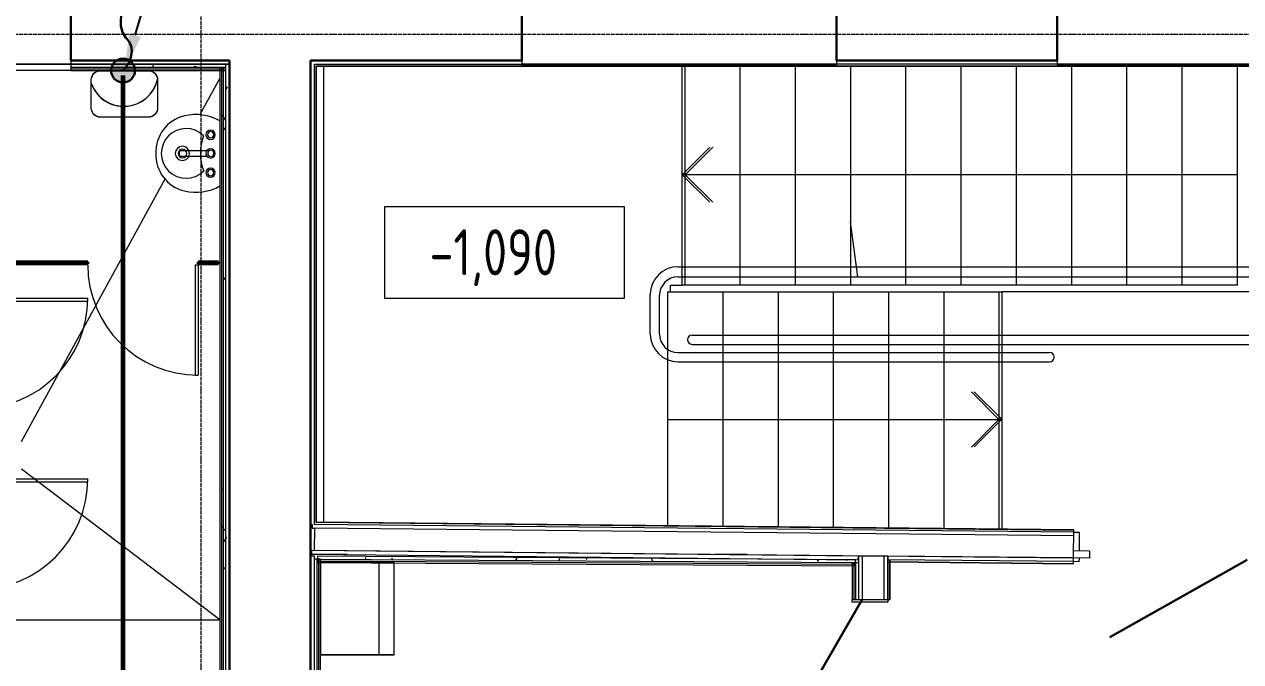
# Model space of a CAD drawing. Header units: millimetres. Extents: x -32 to 417638015, y -35 to 175284279.
# Drawn here: x 416273945 to 416280552, y 175248537 to 175251998 of the extents above; entities that cross this region are included whole.
import ezdxf
from ezdxf import colors
from ezdxf.entities.mleader import LeaderData, LeaderLine
from ezdxf.math import Vec2, Vec3

# ---------------------------------------------------------------- set-up
doc = ezdxf.new("R2010")
doc.units = ezdxf.units.MM
doc.linetypes.add('ADSK_Линия сетки', pattern=[25, 20, -2.5, 0, -2.5])
doc.linetypes.add('ADSK_Штрихпунктирная 2 точки_ш15 п1_5 п1_5 п1_5', pattern=[19.5, 15, -1.5, 0, -1.5, 0, -1.5])
for name, color, linetype, lineweight in [('_ЭМ_гофра', 5, 'Continuous', 60), ('_ЭМ_ТХобщее_слой', 7, 'Continuous', 30), ('Аннотация', 7, 'Continuous', 18), ('Двери', 7, 'Continuous', 9), ('Двери открывание', 7, 'Continuous', 9), ('Лестницы', 7, 'Continuous', 9), ('Обобщенные модели', 7, 'Continuous', 18), ('Оси', 253, 'Continuous', 9), ('Отметки', 7, 'Continuous', 9), ('Перекрытие', 7, 'Continuous', 18), ('Сантехника', 7, 'Continuous', 18), ('Стены внутренние', 7, 'Continuous', 18), ('Стены наружные', 7, 'Continuous', 18), ('Стены несущие', 7, 'Continuous', 30), ('Стены отделка', 7, 'Continuous', 30), ('Стены перегородки', 7, 'Continuous', 30), ('Стены штриховка', 7, 'Continuous', 9), ('Стрелки вверх', 7, 'Continuous', 18), ('ТХ', 5, 'Continuous', 0), ('ШТРИХОВКА', 252, 'Continuous', 15), ('ЭОМ_Кабельный вывод', 1, 'Continuous', 35)]:
    doc.layers.add(name, color=color, linetype=linetype, lineweight=lineweight)
doc.layers.add('_ЭМ_Надписи', color=7, linetype='Continuous')
doc.layers.add('ЭОМ_Лотки рабочие', color=5, linetype='Continuous')
doc.layers.add('Линии', color=7, linetype='Continuous', lineweight=9, true_color=0x00a600)
doc.styles.add('GOST Common', font='GOST_Common.ttf', dxfattribs={"width": 0.9, "height": 349.9999999999996})
doc.styles.add('GOST Common_3', font='GOST_Common.ttf', dxfattribs={"width": 0.8, "height": 349.9999999999996})
doc.styles.add('ЭОМ', font='isocpeur.ttf', dxfattribs={"width": 0.85, "height": 250})
pattern_1 = [(0, (557.2005734382547, 188.9018102923583), (406.4, 101.6), [33.528, -271.272, 33.528, -271.272, -1625.6]), (0, (557.2005734382547, 188.9018102923583), (406.4, 101.6), [-609.6, 33.528, -576.072, 33.528, -271.272, -711.2]), (0, (557.2005734382547, 188.9018102923583), (406.4, 101.6), [-1524, 33.528, -169.672, 33.528, -474.472]), (120, (709.6005734382488, 239.7018102923575), (-291.1881810244989, 301.1527240979959), [33.52799999999996, -271.2719999999997, 33.52799999999996, -271.2719999999997, -1625.599999999999]), (120, (709.6005734382488, 239.7018102923575), (-291.1881810244989, 301.1527240979959), [-609.5999999999995, 33.52799999999996, -576.0719999999994, 33.52799999999996, -271.2719999999997, -711.1999999999995]), (120, (709.6005734382488, 239.7018102923575), (-291.1881810244989, 301.1527240979959), [-1523.999999999999, 33.52799999999996, -169.6719999999999, 33.52799999999996, -474.4719999999997]), (240, (760.4005734382372, 442.9018102923583), (-115.2118189755009, -402.7527240979958), [33.528, -271.272, 33.528, -271.272, -1625.6]), (240, (760.4005734382372, 442.9018102923583), (-115.2118189755009, -402.7527240979958), [-609.6, 33.528, -576.072, 33.528, -271.272, -711.2]), (240, (760.4005734382372, 442.9018102923583), (-115.2118189755009, -402.7527240979958), [-1524, 33.528, -169.672, 33.528, -474.472])]

# ---------------------------------------------------------------- blocks, each defined once
blk = doc.blocks.new('ТХ 1 этаж.')
at = {"layer": 'ТХ', "color": 8}
blk.add_lwpolyline([(17276.90106892819, 18428.32138776162), (17017.10580468411, 18428.32138776162, -0.414213562373095), (16967.10580468411, 18478.32138776162), (16967.10580468411, 18631.1812937198, -0.414213562373095), (17017.10580468411, 18681.18129369), (17276.90106892819, 18681.18129369, -0.414213562373095), (17326.90106892819, 18631.18129369), (17326.90106892819, 18478.32138776162, -0.414213562373095)], format="xyb", close=True, dxfattribs=at)
at = {"layer": 'ТХ', "color": 252, "true_color": 0x939598}
blk.add_lwpolyline([(18611.67886979578, 15509.49176395603), (18611.67886979578, 16009.49176395603), (18211.67886979578, 16009.49176395603), (18211.67886979578, 15509.49176395603)], close=True, dxfattribs=at)
blk.add_lwpolyline([(18531.67886979578, 15509.49176395603), (18531.67886979578, 16009.49176395603)], dxfattribs=at)
at = {"layer": 'ТХ', "color": 8}
blk.add_arc((17143.83657175535, 18674.98528265336), 187.6203580277616, 199.6167346379804, 347.3478130291354, dxfattribs=at)
blk = doc.blocks.new('1 этаж')
at = {"layer": 'Стены внутренние', "lineweight": 9}
h = blk.add_hatch(dxfattribs=at)
h.set_pattern_fill('FP_12', color=8, style=0, pattern_type=2)
h.set_pattern_definition(pattern_1)
h.paths.add_polyline_path([(10460.63593284975, 20255.56065439477), (10842.20057343828, 20255.56065439477), (10842.20057343828, 20270.56065439481), (9998.849707458896, 20270.56065439479), (9999.849707458896, 20255.56065439477), (10141.8050737805, 20255.56065439477)])
h.paths.add_polyline_path([(8070.371383627556, 20255.56065439477), (8368.849707458925, 20255.56065439477), (8368.849707458925, 20270.56065439479), (8067.200573438313, 20270.56065439481), (8067.200573438313, 20255.56065439477)])
h = blk.add_hatch(dxfattribs=at)
h.set_pattern_fill('FP_12', color=8, style=0, pattern_type=2)
h.set_pattern_definition(pattern_1)
h.paths.add_polyline_path([(10827.20057343825, 13184.18461963172), (10842.20057343828, 13184.18461963172), (10841.80265468202, 20254.06065439481), (10827.20057343825, 20254.06065439481), (10827.20057343825, 13565.80065126472)])
h = blk.add_hatch(dxfattribs=at)
h.set_pattern_fill('FP_12', color=8, style=0, pattern_type=2)
h.set_pattern_definition(pattern_1)
h.paths.add_polyline_path([(11322.20057343831, 16045.58391357237), (11337.20057343828, 16045.58391357237), (11337.20057343828, 17582.47751911656), (11322.20057343831, 17582.47751911656), (11322.20057343831, 16046.83714266822)])
h = blk.add_hatch(dxfattribs=at)
h.set_pattern_fill('FP_12', color=8, style=0, pattern_type=2)
h.set_pattern_definition(pattern_1)
h.paths.add_polyline_path([(14260.71021447799, 17565.19635441323), (14260.80662487753, 17580.19604457786), (11338.8066248777, 17598.97717829771), (11338.7102144782, 17583.97748813256), (14244.20057343828, 17565.30247001078)])
at = {"layer": 'Аннотация', "color": 8, "lineweight": 20}
for p, q in [((11705.37083932964, 18997.93234387008), (11705.37083932964, 19497.93234387008)), ((11705.37083932964, 19497.93234387008), (13005.37083932964, 19497.93234387008)), ((13005.37083932964, 19497.93234387008), (13005.37083932964, 18997.93234387008)), ((13005.37083932964, 18997.93234387008), (11705.37083932964, 18997.93234387008))]:
    blk.add_line(p, q, dxfattribs=at)
at = {"layer": 'Аннотация', "color": 8, "lineweight": 9}
blk.add_line((14233.25435291626, 19415.75480800991), (14272.75010219248, 19115.75480800991), dxfattribs=at)
at = {"layer": 'Двери', "color": 8}
for p, q in [((10675.20057343869, 19182.16790561947), (10691.20057343869, 19182.16790561947)), ((10675.20057343869, 19182.16790561947), (10675.20057343869, 18582.16790561947)), ((10691.20057343869, 19182.16790561947), (10691.20057343869, 18582.16790561947)), ((9491.200573438604, 19001.14116865641), (10091.2005734386, 19001.14116865616)), ((9491.200573438604, 18985.14116865641), (10091.2005734386, 18985.14116865617)), ((10091.2005734386, 18985.14116865617), (10091.2005734386, 19001.14116865616)), ((10675.20057343869, 18582.16790561947), (10691.20057343869, 18582.16790561947)), ((9491.200573438635, 18019.14116865647), (10091.20057343863, 18019.14116865622)), ((9491.200573438628, 18003.14116865647), (10091.20057343863, 18003.14116865623)), ((10091.20057343863, 18003.14116865623), (10091.20057343863, 18019.14116865622)), ((15445.83270334499, 17589.7539108524), (15446.24115844829, 17629.75182535339)), ((15532.82816738464, 17588.86552100272), (15445.83270334499, 17589.7539108524)), ((15446.24115844829, 17629.75182535339), (15533.23662248794, 17628.8634355037)), ((15533.23662248794, 17628.8634355037), (15532.82816738464, 17588.86552100272))]:
    blk.add_line(p, q, dxfattribs=at)
at = {"layer": 'Двери', "color": 8, "lineweight": 30}
for p, q in [((16388.78353770585, 17580.12458179204), (15643.13397289663, 17159.71677204082)), ((14297.20057343732, 17365.05292858708), (13832.20057343732, 16559.64930306756))]:
    blk.add_line(p, q, dxfattribs=at)
at = {"layer": 'Двери открывание', "color": 8}
for centre, radius, start, end in [((10691.20057343869, 19182.16790561947), 600.0000000000005, 180, 270), ((9491.200573438604, 19001.14116865641), 600.0000000000007, 270, 0), ((9491.200573438635, 18019.14116865647), 600.0000000000007, 270, 0)]:
    blk.add_arc(centre, radius, start, end, dxfattribs=at)
at = {"layer": 'Лестницы', "color": 8}
for p, q in [((11372.20057343828, 20259.42675335541), (11372.20057343828, 17783.34292264501)), ((13320.8759586908, 19071.16156453617), (13320.8759586908, 20259.42675335539)), ((13320.8759586908, 19071.16156453617), (13320.8759586908, 20259.42675335539)), ((13335.8759586908, 19071.16156453617), (13335.8759586908, 20259.42675335539)), ((13635.8759586908, 19071.16156453617), (13635.8759586908, 20259.42675335539)), ((13635.8759586908, 19071.16156453617), (13635.8759586908, 20259.42675335539)), ((13935.8759586908, 19071.16156453616), (13935.8759586908, 20259.42675335538)), ((13935.8759586908, 19071.16156453616), (13935.8759586908, 20259.42675335538)), ((14235.8759586908, 19071.16156453616), (14235.8759586908, 20259.42675335538)), ((14235.8759586908, 19071.16156453616), (14235.8759586908, 20259.42675335538)), ((14535.8759586908, 19071.16156453616), (14535.8759586908, 20259.42675335538)), ((14535.8759586908, 19071.16156453616), (14535.8759586908, 20259.42675335538)), ((14835.8759586908, 19071.16156453616), (14835.8759586908, 20259.42675335538)), ((14835.8759586908, 19071.16156453616), (14835.8759586908, 20259.42675335538)), ((15135.8759586908, 19071.16156453616), (15135.8759586908, 20259.42675335537)), ((15135.8759586908, 19071.16156453616), (15135.8759586908, 20259.42675335537)), ((15435.8759586908, 19071.16156453616), (15435.8759586908, 20259.42675335537)), ((15435.8759586908, 19071.16156453616), (15435.8759586908, 20259.42675335537)), ((15735.8759586908, 19071.16156453616), (15735.8759586908, 20259.42675335537)), ((15735.8759586908, 19071.16156453616), (15735.8759586908, 20259.42675335537)), ((16035.8759586908, 19071.16156453616), (16035.8759586908, 20259.42675335536)), ((16035.8759586908, 19071.16156453616), (16035.8759586908, 20259.42675335536)), ((16335.8759586908, 19071.16156453616), (16335.8759586908, 20259.42675335536)), ((16335.8759586908, 19071.16156453616), (16335.8759586908, 20259.42675335536)), ((13240.8759586908, 19034.26887293856), (13240.8759586908, 17764.27865600483)), ((13240.8759586908, 19034.26887293856), (13540.8759586908, 19034.26887293855)), ((13240.8759586908, 19034.26887293856), (13240.8759586908, 17764.27865600483)), ((13255.8759586908, 19071.16156453617), (13320.8759586908, 19071.16156453617)), ((13255.8759586908, 19035.71682918585), (13255.8759586908, 19071.16156453617)), ((13255.8759586908, 19035.71682918585), (13255.8759586908, 19034.26887293855)), ((13255.8759586908, 19035.71682918585), (13555.8759586908, 19035.71682918585)), ((13255.8759586908, 19035.71682918585), (13255.8759586908, 19034.26887293855)), ((13335.8759586908, 19071.16156453617), (13320.8759586908, 19071.16156453617)), ((13635.8759586908, 19071.16156453617), (13335.8759586908, 19071.16156453617)), ((13540.8759586908, 19034.26887293855), (13840.8759586908, 19034.26887293855)), ((13540.8759586908, 19034.26887293856), (13540.87595869077, 17761.2150830031)), ((13540.8759586908, 19034.26887293856), (13540.87595869077, 17761.2150830031)), ((13555.8759586908, 19035.71682918585), (13855.8759586908, 19035.71682918585)), ((13555.8759586908, 19035.71682918585), (13555.8759586908, 19034.26887293855)), ((13555.8759586908, 19035.71682918585), (13555.8759586908, 19034.26887293855)), ((13935.8759586908, 19071.16156453616), (13635.8759586908, 19071.16156453617)), ((13840.8759586908, 19034.26887293855), (14140.8759586908, 19034.26887293855)), ((13840.8759586908, 19034.26887293855), (13840.8759586908, 17758.15151000137)), ((13840.8759586908, 19034.26887293855), (13840.8759586908, 17758.15151000137)), ((13855.8759586908, 19035.71682918585), (14155.8759586908, 19035.71682918585)), ((13855.8759586908, 19035.71682918585), (13855.8759586908, 19034.26887293855)), ((13855.8759586908, 19035.71682918585), (13855.8759586908, 19034.26887293855)), ((14235.8759586908, 19071.16156453616), (13935.8759586908, 19071.16156453616)), ((14140.8759586908, 19034.26887293855), (14440.8759586908, 19034.26887293855)), ((14140.8759586908, 19034.26887293855), (14140.87595869077, 17755.08793699965)), ((14140.8759586908, 19034.26887293855), (14140.87595869077, 17755.08793699965)), ((14155.8759586908, 19035.71682918585), (14455.8759586908, 19035.71682918585)), ((14155.8759586908, 19035.71682918585), (14155.8759586908, 19034.26887293855)), ((14155.8759586908, 19035.71682918585), (14155.8759586908, 19034.26887293855)), ((14535.8759586908, 19071.16156453616), (14235.8759586908, 19071.16156453616)), ((14440.8759586908, 19034.26887293855), (14740.8759586908, 19034.26887293855)), ((14440.8759586908, 19034.26887293855), (14440.8759586908, 17752.02436399793)), ((14440.8759586908, 19034.26887293855), (14440.8759586908, 17752.02436399793)), ((14455.8759586908, 19035.71682918585), (14755.8759586908, 19035.71682918585)), ((14455.8759586908, 19035.71682918585), (14455.8759586908, 19034.26887293855)), ((14455.8759586908, 19035.71682918585), (14455.8759586908, 19034.26887293855)), ((14835.8759586908, 19071.16156453616), (14535.8759586908, 19071.16156453616)), ((14740.8759586908, 19034.26887293855), (15040.8759586908, 19034.26887293855)), ((14740.8759586908, 19034.26887293855), (14740.87595869077, 17748.9607909962)), ((14740.8759586908, 19034.26887293855), (14740.87595869077, 17748.9607909962)), ((14755.8759586908, 19035.71682918585), (15055.8759586908, 19035.71682918585)), ((14755.8759586908, 19035.71682918585), (14755.8759586908, 19034.26887293855)), ((14755.8759586908, 19035.71682918585), (14755.8759586908, 19034.26887293855)), ((15135.8759586908, 19071.16156453616), (14835.8759586908, 19071.16156453616)), ((15040.8759586908, 19034.26887293855), (15040.8759586908, 17745.89721799447)), ((15435.8759586908, 19071.16156453616), (15135.8759586908, 19071.16156453616)), ((15735.8759586908, 19071.16156453616), (15435.8759586908, 19071.16156453616)), ((16035.8759586908, 19071.16156453616), (15735.8759586908, 19071.16156453616)), ((16335.8759586908, 19071.16156453616), (16035.8759586908, 19071.16156453616))]:
    blk.add_line(p, q, dxfattribs=at)
at = {"layer": 'Линии', "color": 8, "linetype": 'ADSK_Штрихпунктирная 2 точки_ш15 п1_5 п1_5 п1_5'}
blk.add_line((14159.05911524169, 20621.42675335544), (14159.05911524169, 20281.42675335542), dxfattribs=at)
at = {"layer": 'Линии', "color": 8, "lineweight": 18}
for p, q in [((13297.19365982496, 19171.42675335539), (16610.8759586908, 19171.4267533554)), ((13297.19365982496, 19116.16156453615), (16610.8759586908, 19116.16156453616)), ((13147.19365982496, 18805.45519555955), (13147.19365982496, 19021.42675335538)), ((13197.19365982496, 18805.45519555956), (13197.19365982496, 19016.16156453615)), ((13374.03665451967, 18799.84253626494), (18349.59743045311, 18799.84253626495)), ((13297.19365982496, 18705.45519555956), (15315.8759586908, 18705.45519555956)), ((13374.03665451967, 18749.84253626493), (18349.59743045311, 18749.84253626495)), ((13297.19365982496, 18655.45519555955), (15315.8759586908, 18655.45519555956))]:
    blk.add_line(p, q, dxfattribs=at)
for centre, radius, start, end in [((13297.19365982496, 19021.42675335538), 150, 90, 180), ((13297.19365982496, 19016.16156453615), 100, 90, 180), ((13297.19365982496, 18805.45519555955), 150, 180, 270), ((13297.19365982496, 18805.45519555956), 100, 180, 270), ((13374.03665451967, 18774.84253626494), 24.99999999999272, 90, 270), ((15315.8759586908, 18680.45519555956), 25, 270, 90)]:
    blk.add_arc(centre, radius, start, end, dxfattribs=at)
at = {"layer": 'Обобщенные модели', "color": 8, "lineweight": 40}
for p, q in [((10091.20057343869, 19198.16790561947), (9491.200573438691, 19198.16790561947)), ((9491.200573438691, 19186.16790561947), (10091.20057343869, 19186.16790561947)), ((10091.20057343869, 19186.16790561947), (10091.20057343869, 19198.16790561947)), ((10802.20057343824, 19198.16790561947), (10691.20057343869, 19198.16790561947)), ((10691.20057343869, 19198.16790561947), (10691.20057343869, 19186.16790561947)), ((10691.20057343869, 19186.16790561947), (10802.20057343824, 19186.16790561947)), ((10802.20057343824, 19186.16790561947), (10802.20057343824, 19198.16790561947))]:
    blk.add_line(p, q, dxfattribs=at)
at = {"layer": 'Оси', "color": 8, "linetype": 'ADSK_Линия сетки'}
for p, q in [((10706.76592647669, -4162.595295516306), (10706.76592647674, 21955.21979350086)), ((-9557.527964694376, 20433.90181029196), (56672.20057343823, 20433.90181029174))]:
    blk.add_line(p, q, dxfattribs=at)
at = {"layer": 'Перекрытие', "color": 8}
for p, q in [((11372.20057343825, 20259.42675335541), (11372.20057343825, 17783.34292264501)), ((13320.8759586908, 19071.16156453617), (13320.8759586908, 20259.42675335539)), ((10700.84320376348, 19995.84289917235), (10809.20057343828, 20194.33825778017)), ((9732.200573438284, 18221.42675335543), (10511.04703457336, 19648.16319100993)), ((13255.8759586908, 19035.71682918586), (13255.8759586908, 19071.16156453617)), ((13255.8759586908, 19071.16156453617), (13320.8759586908, 19071.16156453617)), ((18337.59743045311, 19035.71682918583), (15055.8759586908, 19035.71682918584)), ((15055.8759586908, 19035.71682918584), (15055.8759586908, 17745.74403934439)), ((10809.20057343828, 17254.14116865636), (9732.200573438284, 18071.42675335543)), ((15447.26229620641, 17729.74661160586), (15477.2607320823, 17729.44027027838)), ((15477.2607320823, 17729.44027027838), (15476.23959432403, 17629.44548402591)), ((11500.12072094664, 17607.84950516936), (11302.20057343828, 17607.84950516936)), ((11338.70877881374, 17583.75412507289), (11322.20057343831, 17583.96123546538)), ((13673.82391098994, 17607.84950516935), (13497.96055620653, 17607.84950516935)), ((15475.83113922074, 17589.44756952493), (15475.62691166907, 17569.44861227345)), ((15475.62691166907, 17569.44861227345), (15445.62847579343, 17569.75495360092)), ((14244.20057343825, 17349.08391357233), (14244.20057343825, 17365.05292858706)), ((14437.20057343828, 17349.08391357233), (14244.20057343825, 17349.08391357233)), ((14437.20057343828, 17365.05292858706), (14437.20057343828, 17349.08391357233)), ((9490.530879249942, 17254.14116865637), (10809.20057343828, 17254.14116865636))]:
    blk.add_line(p, q, dxfattribs=at)
at = {"layer": 'Сантехника', "color": 8}
for p, q in [((10594.30931992578, 19801.64116865635), (10738.51213153436, 19801.64116865635)), ((10594.30931992578, 19771.64116865635), (10738.51213153436, 19771.64116865635))]:
    blk.add_line(p, q, dxfattribs=at)
for centre, radius, start, end in [((10664.07682474173, 19792.52200688591), 203.5258724390839, 103.6350547637684, 181.6557802251259), ((10664.07682474173, 19792.52200688591), 203.525872439084, 103.6350547637684, 181.6557802251259), ((10678.43826975315, 19733.31742119429), 264.4474127161751, 60.36494523624568, 103.6350547637684), ((10678.43826975315, 19733.31742119429), 264.447412716175, 60.36494523624568, 103.6350547637684), ((10625.6323623579, 19786.64099068926), 135.0000000000001, 45.46291233765711, 315.0556057705501), ((10758.51213153436, 19887.90670780734), 24.99999999999993, 90, 270), ((10758.51213153436, 19887.90652984025), 17.00297737807113, 90, 270), ((10758.51213153436, 19887.90670780734), 24.99999999999993, 270, 90), ((10758.51213153436, 19887.90652984025), 17.00297737807114, 270, 90), ((10605.6323623579, 19786.64099068926), 38.57607661376864, 90, 270), ((10605.6323623579, 19786.64099068926), 38.57607661376862, 270, 90), ((10969.5239425266, 19788.19708461184), 266.5831449939395, 159.1986397915762, 201.3198783167271), ((10664.07682474173, 19780.76033042679), 203.5258724390841, 178.3442197748741, 256.3649452362316), ((10664.07682474173, 19780.76033042679), 203.5258724390839, 178.3442197748741, 256.3649452362316), ((10605.6323623579, 19786.64099068926), 23.49156827070301, 90, 270), ((10605.6323623579, 19786.64099068926), 23.491568270703, 270, 90), ((10758.51213153436, 19786.64116865635), 24.99999999999991, 90, 270), ((10759.95664730412, 19787.40508194963), 16.80563894265999, 0, 180), ((10759.95664730412, 19787.40508194963), 16.80563894266026, 180, 0), ((10758.51213153436, 19786.64116865635), 24.99999999999991, 270, 90), ((10758.51213153436, 19682.32624806364), 24.99999999999997, 90, 270), ((10759.52996510814, 19682.32624806364), 17.00174959330069, 90, 270), ((10758.51213153436, 19682.32624806364), 24.99999999999996, 270, 90), ((10759.52996510814, 19682.32624806364), 17.0017495933007, 270, 90), ((10678.43826975315, 19839.96491611841), 264.4474127161753, 256.3649452362316, 299.6350547637543), ((10678.43826975315, 19839.96491611841), 264.4474127161749, 256.3649452362316, 299.6350547637543)]:
    blk.add_arc(centre, radius, start, end, dxfattribs=at)
blk.add_ellipse((10594.30931992578, 19786.64116865635), major_axis=(1.374759171282548e-13, 14.99999999999999), ratio=0.4285250731243595, start_param=1.265654248072678e-14, end_param=3.141592653589799, dxfattribs=at)
at = {"layer": 'Стены внутренние', "color": 8}
for p, q in [((9998.849707458896, 20271.42675335543), (8368.849707458896, 20271.42675335543)), ((8368.849707458896, 20270.56065439478), (9998.849707458896, 20270.56065439477)), ((9998.849707458896, 20237.56065439477), (8368.849707458896, 20237.56065439477)), ((14159.05911524169, 20271.42675335542), (12449.05911524169, 20271.42675335542)), ((17066.7310631818, 20271.4267533554), (15356.7310631818, 20271.42675335541))]:
    blk.add_line(p, q, dxfattribs=at)
at = {"layer": 'Стены наружные', "color": 8}
for p, q in [((12449.05911524169, 20268.38571183894), (14159.05911524169, 20268.38571183894)), ((15356.7310631818, 20268.38571183894), (17066.7310631818, 20268.38571183894))]:
    blk.add_line(p, q, dxfattribs=at)
at = {"layer": 'Стены несущие', "color": 8}
for p, q in [((9998.849707458867, 20621.42675335642), (9998.849707458867, 20291.4267533554)), ((12449.05911524169, 20291.42675335542), (12449.05911524169, 20621.42675335545)), ((14159.05911524169, 20291.42675335542), (14159.05911524169, 20621.42675335545)), ((15356.7310631818, 20291.42675335541), (15356.7310631818, 20541.42675335545)), ((10862.20057343828, 20291.4267533554), (9998.849707458867, 20291.4267533554)), ((10862.20057343828, 20291.4267533554), (10862.20057343828, 12852.68461963164)), ((11302.20057343825, 20291.4267533554), (12449.05911524169, 20291.42675335542)), ((11302.20057343825, 13530.63348367589), (11302.20057343831, 20291.4267533554)), ((15356.7310631818, 20291.42675335542), (14159.05911524169, 20291.42675335542))]:
    blk.add_line(p, q, dxfattribs=at)
at = {"layer": 'Стены отделка', "color": 8, "lineweight": 9}
for p, q in [((9998.849707458867, 20291.4267533554), (9998.849707458867, 20271.4267533554)), ((12449.05911524169, 20291.42675335542), (12449.05911524169, 20268.38571183894)), ((14159.05911524169, 20291.42675335542), (14159.05911524169, 20268.38571183894)), ((15356.7310631818, 20291.42675335542), (15356.7310631818, 20268.38571183894)), ((9998.849707458867, 20271.4267533554), (10862.20057343828, 20271.4267533554)), ((10862.20057343828, 20270.56065439479), (9998.849707458867, 20270.56065439479)), ((9998.849707458867, 20270.56065439479), (9998.849707458867, 20237.56065439478)), ((9998.849707458867, 20237.56065439478), (10842.20057343828, 20237.56065439478)), ((10842.20057343828, 20254.06065439479), (10809.20057343828, 20254.06065439479)), ((10809.20057343828, 20254.06065439479), (10809.20057343828, 12909.18461963164)), ((10842.20057343828, 12852.68461963164), (10842.20057343828, 20270.56065439479)), ((11322.20057343831, 17771.87137068702), (11322.20057343831, 20271.4267533554)), ((11322.20057343831, 20271.42675335542), (12449.05911524169, 20271.42675335543)), ((11334.20057343831, 17783.74945344928), (11334.20057343831, 20259.42675335548)), ((18042.59743045311, 20259.42675335541), (11334.20057343828, 20259.42675335543)), ((15356.7310631818, 20271.42675335541), (14159.05911524169, 20271.42675335542)), ((15447.38483273741, 17741.74598595617), (11334.20057343831, 17783.74945344921)), ((11302.20057343825, 17772.07560888712), (11310.47629278916, 17771.99109798584)), ((11310.47629278916, 17771.99109798591), (11310.27206523754, 17751.9921407354)), ((11310.27206523754, 17751.9921407354), (11322.56750822612, 17751.8665807781)), ((15447.05806865508, 17709.74765435538), (15447.38483273741, 17741.74598595617)), ((11322.20057343831, 17598.82302977946), (11302.20057343825, 17598.82302977946)), ((11307.1344591107, 17629.78255350482), (11306.93424286071, 17609.7835556936)), ((11306.93424286071, 17609.7835556936), (14277.01001088155, 17580.04919409076)), ((14277.21022713155, 17600.04819190197), (11307.1344591107, 17629.78255350482)), ((11322.20057343828, 16109.08391357234), (11322.20057343831, 17598.82302977946)), ((11355.20057343825, 17582.47751911655), (11322.20057343831, 17582.47751911655)), ((11338.8066248775, 17598.97717829769), (11338.59452199904, 17565.97785993548)), ((14260.8066248775, 17580.19604457784), (11338.8066248775, 17598.97717829769)), ((11355.20057343825, 16109.08391357234), (11355.20057343825, 17582.47751911655)), ((14260.59452199904, 17547.19672621569), (14260.8066248775, 17580.19604457784)), ((14277.01001088155, 17580.04919409076), (14277.21022713155, 17600.04819190197)), ((14297.20057343831, 17599.0839135723), (14277.20057343825, 17599.0839135723)), ((14277.20057343825, 17599.0839135723), (14277.20057343825, 17563.69638539676)), ((14437.20057343828, 17599.0839135723), (14417.20057343828, 17599.0839135723)), ((14437.21032931417, 17600.05387176481), (14437.00610176256, 17580.0549145143)), ((14437.00610176256, 17580.0549145143), (14437.20057343828, 17580.05292858706)), ((14437.20057343828, 17580.05292858706), (14437.20057343828, 17599.0839135723)), ((14449.20057343828, 17365.05292858706), (14449.20057343828, 17579.93038566703)), ((15445.50593926248, 17557.75557925062), (15445.83270334505, 17589.75391085141)), ((11338.59452199904, 17565.97785993548), (14260.59452199904, 17547.19672621569)), ((14277.20057343825, 17563.69638539676), (14244.20057343831, 17563.69638539676)), ((14244.20057343831, 17563.69638539676), (14244.20057343831, 17365.05292858706)), ((14437.20057343828, 17568.05230290478), (15445.50593926248, 17557.75557925062)), ((14244.20057343831, 17365.05292858706), (14297.20057343831, 17365.05292858706)), ((14417.20057343828, 17365.05292858706), (14449.20057343828, 17365.05292858706))]:
    blk.add_line(p, q, dxfattribs=at)
at = {"layer": 'Стены перегородки', "color": 8, "lineweight": 18}
for p, q in [((11322.56750822612, 17751.8665807781), (11321.34214291614, 17631.87283727517)), ((15447.05806865514, 17709.74765435538), (11322.56750822612, 17751.8665807781)), ((15446.24115844845, 17629.75182535339), (15447.05806865514, 17709.74765435538)), ((11321.34214291614, 17631.87283727517), (15445.83270334511, 17589.75391085238)), ((14417.20057343828, 17599.0839135723), (14297.20057343831, 17599.0839135723)), ((14297.20057343831, 17599.0839135723), (14297.20057343831, 17365.05292858706)), ((14417.20057343828, 17365.05292858706), (14417.20057343828, 17599.0839135723)), ((15445.83270334505, 17589.75391085141), (14437.21032931417, 17600.05387176481)), ((14297.20057343831, 17365.05292858706), (14417.20057343828, 17365.05292858706))]:
    blk.add_line(p, q, dxfattribs=at)
at = {"layer": 'Стены штриховка', "color": 8}
for p, q in [((9998.849707458867, 20255.56065439474), (10842.20057343834, 20255.56065439474)), ((9998.849707458867, 20246.5606543948), (10842.20057343828, 20246.5606543948)), ((10818.20057343828, 20254.06065439479), (10818.20057343828, 12909.18461963164)), ((10827.20057343831, 20254.06065439479), (10827.20057343831, 12909.18461963164)), ((11332.20057343828, 17781.76977298895), (11332.20057343828, 20261.42675335544)), ((11332.20057343828, 20261.42675335544), (18044.59743045308, 20261.42675335537)), ((15447.36440998223, 17739.74609023108), (11332.20057343828, 17781.76977298888)), ((15447.26229620641, 17729.74661160589), (11322.20057343831, 17771.87137068702)), ((11337.20057343828, 16109.08391357234), (11337.20057343828, 17582.47751911655)), ((11338.6523682386, 17574.97767403427), (14260.6523682386, 17556.19654031449)), ((11338.7102144782, 17583.97748813306), (14260.71021447817, 17565.19635441321)), ((11346.20057343823, 16109.08391357234), (11346.20057343823, 17582.47751911655)), ((14437.20057343828, 17365.05292858706), (14437.20057343828, 17580.05292858706)), ((15445.62847579343, 17569.7549536009), (14437.20057343828, 17580.05292858706)), ((14447.20057343831, 17365.05292858706), (14447.20057343831, 17579.95080948701)), ((14253.20057343825, 17563.69638539676), (14253.20057343831, 17365.05292858706)), ((14262.20057343825, 17563.69638539676), (14262.20057343825, 17365.05292858706)), ((14277.20057343825, 17563.69638539676), (14277.20057343825, 17365.05292858706)), ((14437.20057343828, 17570.05240718516), (15445.5263620177, 17559.75547497564))]:
    blk.add_line(p, q, dxfattribs=at)
at = {"layer": 'Стрелки вверх', "color": 8}
for p, q in [((13320.8759586908, 19671.16156453617), (13470.8759586908, 19821.16156453617)), ((13335.8759586908, 19671.16156453617), (13485.8759586908, 19821.16156453617)), ((13335.8759586908, 19671.16156453617), (13320.8759586908, 19671.16156453617)), ((13320.8759586908, 19671.16156453617), (13470.8759586908, 19521.16156453617)), ((13635.8759586908, 19671.16156453617), (13335.8759586908, 19671.16156453617)), ((13335.8759586908, 19671.16156453617), (13485.8759586908, 19521.16156453617)), ((13935.8759586908, 19671.16156453616), (13635.8759586908, 19671.16156453617)), ((14235.8759586908, 19671.16156453616), (13935.8759586908, 19671.16156453616)), ((14535.8759586908, 19671.16156453616), (14235.8759586908, 19671.16156453616)), ((14835.8759586908, 19671.16156453616), (14535.8759586908, 19671.16156453616)), ((15135.8759586908, 19671.16156453616), (14835.8759586908, 19671.16156453616)), ((15435.8759586908, 19671.16156453616), (15135.8759586908, 19671.16156453616)), ((15735.8759586908, 19671.16156453616), (15435.8759586908, 19671.16156453616)), ((16035.8759586908, 19671.16156453616), (15735.8759586908, 19671.16156453616)), ((16335.8759586908, 19671.16156453616), (16035.8759586908, 19671.16156453616)), ((15040.8759586908, 18342.05570460174), (14890.8759586908, 18492.05570460174)), ((15055.8759586908, 18342.77968272539), (14905.8759586908, 18492.77968272539)), ((13240.8759586908, 18342.05570460175), (13540.8759586908, 18342.05570460175)), ((13540.8759586908, 18342.05570460175), (13840.8759586908, 18342.05570460175)), ((13840.8759586908, 18342.05570460175), (14140.8759586908, 18342.05570460174)), ((14140.8759586908, 18342.05570460174), (14440.8759586908, 18342.05570460174)), ((14440.8759586908, 18342.05570460174), (14740.8759586908, 18342.05570460174)), ((14740.8759586908, 18342.05570460174), (15040.8759586908, 18342.05570460174)), ((15040.8759586908, 18342.05570460174), (14890.8759586908, 18192.05570460174)), ((15055.8759586908, 18342.77968272539), (14905.8759586908, 18192.77968272539)), ((15040.8759586908, 18342.77968272539), (15055.8759586908, 18342.77968272539))]:
    blk.add_line(p, q, dxfattribs=at)
at = {"layer": 'ЭОМ_Лотки рабочие'}
blk.add_blockref('ТХ 1 этаж.', (-6856.491728035588, 1554.379405807718), dxfattribs=at)
at = {"layer": 'Отметки', "color": 8, "lineweight": 20, "insert": (11948.0657168352, 19374.63941985773), "char_height": 250, "width": 977.532293986637, "attachment_point": 1, "line_spacing_factor": 1.022761013168346, "style": 'GOST Common_3'}
blk.add_mtext('-1,090', dxfattribs=at)
blk = doc.blocks.new('_ЭМ_ТХ2_1этаж')
at = {"layer": 'ТХ', "color": 8}
blk.add_lwpolyline([(128424.7919484514, -50765.18988119955), (128164.9966842073, -50765.18988119955, -0.414213562373095), (128114.9966842073, -50715.18988119955), (128114.9966842073, -50562.32997524137, -0.414213562373095), (128164.9966842073, -50512.32997527118), (128424.7919484514, -50512.32997527118, -0.414213562373095), (128474.7919484514, -50562.32997527118), (128474.7919484514, -50715.18988119955, -0.414213562373095)], format="xyb", close=True, dxfattribs=at)
at = {"layer": 'ТХ', "color": 252, "true_color": 0x939598}
blk.add_lwpolyline([(129759.569749319, -53684.01950500518), (129759.569749319, -53184.01950500518), (129359.569749319, -53184.01950500518), (129359.569749319, -53684.01950500518)], close=True, dxfattribs=at)
blk.add_lwpolyline([(129679.569749319, -53684.01950500518), (129679.569749319, -53184.01950500518)], dxfattribs=at)
at = {"layer": 'ТХ', "color": 8}
blk.add_arc((128291.7274512786, -50518.52598630781), 187.6203580277616, 199.6167346365224, 347.3478130293595, dxfattribs=at)
blk = doc.blocks.new('*U775')
at = {"lineweight": -2}
h = blk.add_hatch(color=0, dxfattribs=at)
h.dxf.hatch_style = 1
edge = h.paths.add_edge_path()
edge.add_arc((0, 0), 65, 0, 360)
at = {"color": 0, "lineweight": -2}
blk.add_lwpolyline([(0, 0, -0.08936249028699324), (-35.98325613306745, 53.07232554033317, -0.1054592248489479), (-47.20718189080701, 106.4068286368642, -0.1873399643475958), (-22.09304697943158, 170.5640870948577, 0.1592570552632497), (11.20267207651065, 243.6189759497722, 0.1381598355351745), (-4.402666631576629, 338.6224664791528, 0.1214254163346998), (-72.91016581364596, 423.5033982149758)], format="xyb", dxfattribs=at)
blk.add_circle((0, 0), 65, dxfattribs=at)
at = {"color": 7, "style": 'GOST Common', "width": 0.9}
blk.add_attdef('ОБОРУДОВАНИЕ', (25.45192302420901, 114.7032888709673), '', height=250, dxfattribs=at)

msp = doc.modelspace()

# ---------------------------------------------------------------- linework, layer by layer
at = {"layer": '_ЭМ_гофра', "linetype": 'ByBlock'}
msp.add_lwpolyline([(416274479.3233376, 175251719.6346874), (416274479.3233376, 175243832.347793)], dxfattribs=at)

# ---------------------------------------------------------------- block references
at = {"layer": '_ЭМ_ТХобщее_слой', "lineweight": 50}
msp.add_blockref('_ЭМ_ТХ2_1этаж', (416146193.7251987, 175302259.5538031), dxfattribs=at)
at = {"layer": 'ШТРИХОВКА'}
msp.add_blockref('1 этаж', (416264198.1010904, 175231510.6631508), dxfattribs=at)
at = {"layer": 'ЭОМ_Кабельный вывод', "color": 5, "lineweight": 30, "xscale": -1}
msp.add_blockref('*U775', (416274481.1056496, 175251747.2238278, 64.26463315267222), dxfattribs=at)

# ---------------------------------------------------------------- leaders
at = {"layer": '_ЭМ_Надписи', "color": 7, "ltscale": 5}
ml = msp.add_multileader_mtext('Standard', dxfattribs=at)
ml.set_content('{\\fGOST Common|b0|i0|c204|p34;\\W0.9;\\C256;1ЩРС-2\\fISOCPEUR|b0|i0|c204|p34;\\W0.85; Гр.24\\PЭл.суш.\\P\\fGOST Common|b0|i0|c0|p34;\\W0.9;h=0.9\\fGOST Common|b0|i0|c204|p34;м \\fGOST Common|b0|i0|c0|p34;L=1\\fGOST Common|b0|i0|c204|p34;м}', color=1, style='ЭОМ')
ml.set_leader_properties()
ml.build(insert=Vec2(0, 0))
ml.multileader.update_dxf_attribs({"text_left_attachment_type": 6, "text_right_attachment_type": 6, "dogleg_length": 0, "arrow_head_size": 200})
ctx = ml.context
ctx.base_point, ctx.char_height, ctx.arrow_head_size, ctx.landing_gap_size, ctx.plane_origin = Vec3(416275258.3884475, 175254309.6800122, -64.26463315267222), 250, 200, 0, Vec3(416249602.907464, 175267526.1530504, -64.26463315267222)
ctx.left_attachment, ctx.right_attachment = 6, 6
notes = []
notes.append((ctx, [(0, (1, 1, 0), (416275258.3884475, 175254309.6800122, -64.26463315267222), (1, 0), 0, [(0, [(416274488.619515, 175251747.2238278, -64.26463315267222)], 0, [])])]))
ctx.mtext.insert, ctx.mtext.width, ctx.mtext.defined_height, ctx.mtext.flow_direction = Vec3(416275258.3884475, 175254609.6800122, -64.26463315267222), 2073.809115969734, 545.6159617257083, 5
ml = msp.add_multileader_mtext('Standard', dxfattribs=at)
ml.set_content('{\\fGOST Common|b0|i0|c204|p34;\\W0.9;\\C256;1ЩРС-2\\fISOCPEUR|b0|i0|c204|p34;\\W0.85; Гр.23\\PЭл.суш.\\P\\fGOST Common|b0|i0|c0|p34;\\W0.9;h=0.9\\fGOST Common|b0|i0|c204|p34;м \\fGOST Common|b0|i0|c0|p34;L=1\\fGOST Common|b0|i0|c204|p34;м}', color=1, style='ЭОМ')
ml.set_leader_properties()
ml.build(insert=Vec2(0, 0))
ml.multileader.update_dxf_attribs({"text_left_attachment_type": 6, "text_right_attachment_type": 6, "dogleg_length": 0, "arrow_head_size": 200})
ctx = ml.context
ctx.base_point, ctx.char_height, ctx.arrow_head_size, ctx.landing_gap_size, ctx.plane_origin = Vec3(416268928.8633012, 175251541.6208031, -64.26463315267222), 250, 200, 0, Vec3(416250666.1334786, 175261925.3645132, -64.26463315267222)
ctx.left_attachment, ctx.right_attachment = 6, 6
notes.append((ctx, [(1, (1, 1, 0), (416270683.8633012, 175251541.6208031, -64.26463315267222), (-1, 0), 0, [(0, [(416275551.8455296, 175246146.4352905, -64.26463315267222)], 0, [])])]))
ctx.mtext.insert, ctx.mtext.width, ctx.mtext.defined_height, ctx.mtext.flow_direction = Vec3(416268928.8633012, 175251841.6208031, -64.26463315267222), 2073.809115969734, 545.6159617257083, 5
for ctx, leaders in notes:
    for number, flags, end, landing, length, lines in leaders:
        leader = LeaderData()
        leader.index, (leader.has_last_leader_line, leader.has_dogleg_vector, leader.attachment_direction) = number, flags
        leader.last_leader_point, leader.dogleg_vector, leader.dogleg_length = Vec3(end), Vec3(landing), length
        for number, points, colour, breaks in lines:
            line = LeaderLine()
            line.index, line.vertices, line.color, line.breaks = number, Vec3.list(points), colors.encode_raw_color(colour), breaks
            leader.lines.append(line)
        ctx.leaders.append(leader)

doc.saveas('drawing.dxf')
